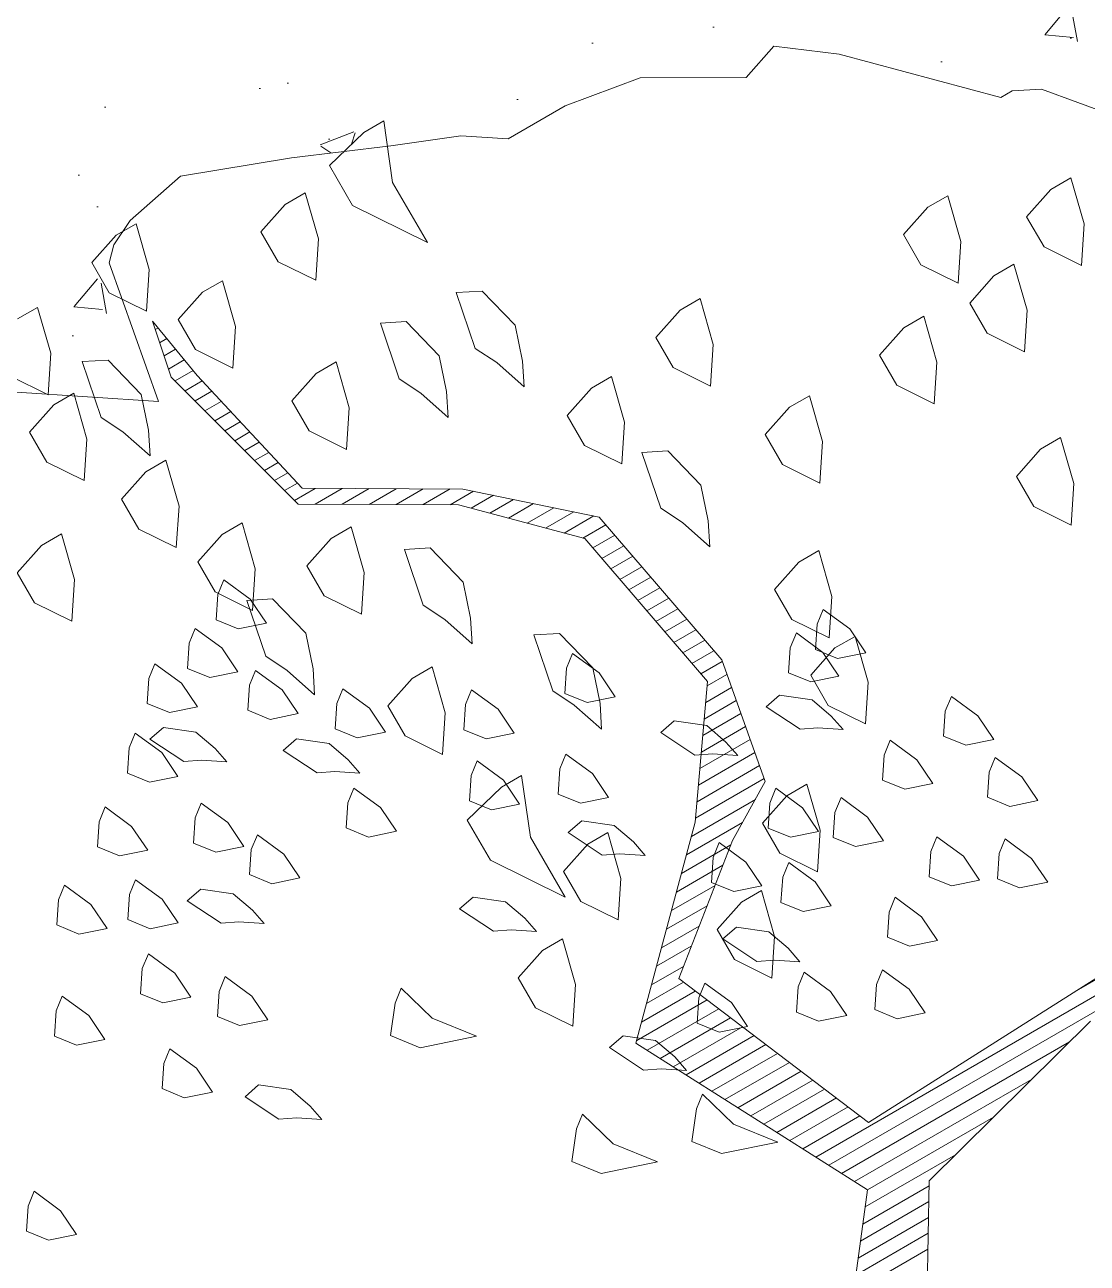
# Model space of a CAD drawing. Header units: metres. Extents: x 12093 to 20303, y 514 to 1412.
# Drawn here: x 19804.789 to 19805.908, y 684.401 to 685.705 of the extents above; entities that cross this region are included whole.
import ezdxf

# ---------------------------------------------------------------- set-up
doc = ezdxf.new("R2010")
doc.units = ezdxf.units.M
doc.layers.add('ARBOLES', color=52, linetype='Continuous', lineweight=13)
doc.layers.add('grass', color=64, linetype='Continuous', lineweight=13)
pattern_1 = [(50, (19136.99335, 73.14804), (0.36436934, -0.03187817), [0.0381, -0.4191]), (355, (19136.99335, 73.14804), (-0.07048565, 0.38211329), [0.03048, -0.33528]), (100.451, (19137.0237, 73.1454), (0.293885, 0.35023338), [0.03238, -0.35618]), (46.1842, (19136.99335, 73.24964), (0.54215808, -0.08408466), [0.05715, -0.62865]), (96.6356, (19137.03853, 73.24264), (0.47480847, 0.4948511), [0.04857, -0.53427]), (351.184, (19136.99335, 73.24964), (0.4748092, 0.49485024), [0.04572, -0.50292]), (21, (19137.04415, 73.22424), (0.30322976, -0.20453104), [0.0381, -0.4191]), (326, (19137.04415, 73.22424), (0.12360406, 0.36837593), [0.03048, -0.33528]), (71.4514, (19137.06942, 73.2072), (0.42683298, 0.16384572), [0.03238, -0.35618]), (37.5, (19136.99335, 73.14804), (0.006177207, 0.169110078), [0, -0.331216, 0, -0.34036, 0, -0.33655]), (7.5, (19136.99335, 73.14804), (0.133639325, 0.20036115), [0, -0.194056, 0, -0.323596, 0, -0.12827]), (327.5, (19136.88007, 73.14804), (0.27118119, -0.011457488), [0, -0.127, 0, -0.39624, 0, -0.52578]), (317.5, (19136.82927, 73.14804), (0.29625836, 0.05085298), [0, -0.1651, 0, -0.263144, 0, -0.37338])]

# ---------------------------------------------------------------- blocks, each defined once
blk = doc.blocks.new('ghgfghgh')
at = {"layer": 'ARBOLES', "lineweight": 20}
for p, q in [((20001.18664, 665.10496), (20001.21632, 665.0689)), ((20001.19918, 665.06788), (20001.18664, 665.10496)), ((20001.18853, 665.09936), (20001.19037, 665.10042)), ((20001.19148, 665.09064), (20001.19619, 665.09335)), ((20001.19443, 665.08192), (20001.20201, 665.08629)), ((20001.19738, 665.07319), (20001.20783, 665.07922)), ((20001.20176, 665.06529), (20001.21364, 665.07216)), ((20001.28336, 664.98349), (20001.19918, 665.06788)), ((20001.20836, 665.05868), (20001.21973, 665.06525)), ((20001.21632, 665.0689), (20001.28617, 664.99398)), ((20001.21496, 665.05206), (20001.22605, 665.05847)), ((20001.22156, 665.04545), (20001.23237, 665.05169)), ((20001.22816, 665.03883), (20001.23869, 665.04491)), ((20001.23475, 665.03222), (20001.245, 665.03814)), ((20001.24135, 665.0256), (20001.25132, 665.03136)), ((20001.24795, 665.01899), (20001.25764, 665.02458)), ((20001.25455, 665.01237), (20001.26396, 665.01781)), ((20001.26115, 665.00576), (20001.27028, 665.01103)), ((20001.26775, 664.99914), (20001.2766, 665.00425)), ((20001.27435, 664.99253), (20001.28292, 664.99748)), ((20001.28095, 664.98592), (20001.29485, 664.99394)), ((20001.28617, 664.99398), (20001.39283, 664.9935)), ((20001.29472, 664.98344), (20001.31277, 664.99386)), ((20001.31264, 664.98336), (20001.33069, 664.99378)), ((20001.33056, 664.98328), (20001.34861, 664.9937)), ((20001.34848, 664.9832), (20001.36652, 664.99362)), ((20001.36639, 664.98312), (20001.38444, 664.99354)), ((20001.38431, 664.98304), (20001.39991, 664.99205)), ((20001.39283, 664.9935), (20001.48338, 664.97486)), ((20001.39842, 664.98077), (20001.41322, 664.98931)), ((20001.39002, 664.98302), (20001.28336, 664.98349)), ((20001.47392, 664.96053), (20001.39002, 664.98302)), ((20001.41076, 664.97746), (20001.42653, 664.98657)), ((20001.42309, 664.97416), (20001.43984, 664.98383)), ((20001.43542, 664.97085), (20001.45315, 664.98109)), ((20001.44775, 664.96755), (20001.46646, 664.97835)), ((20001.46009, 664.96424), (20001.47977, 664.97561)), ((20001.48338, 664.97486), (20001.56475, 664.87999)), ((20001.47242, 664.96094), (20001.48774, 664.96978)), ((20001.47917, 664.95441), (20001.49372, 664.96281)), ((20001.55529, 664.86567), (20001.47392, 664.96053)), ((20001.48515, 664.94744), (20001.4997, 664.95584)), ((20001.49113, 664.94047), (20001.50568, 664.94887)), ((20001.49711, 664.9335), (20001.51166, 664.94189)), ((20001.50309, 664.92652), (20001.51764, 664.93492)), ((20001.50907, 664.91955), (20001.52362, 664.92795)), ((20001.51505, 664.91258), (20001.5296, 664.92098)), ((20001.52104, 664.90561), (20001.53558, 664.914)), ((20001.52702, 664.89863), (20001.54156, 664.90703)), ((20001.533, 664.89166), (20001.54754, 664.90006)), ((20001.53898, 664.88469), (20001.55352, 664.89309)), ((20001.54496, 664.87772), (20001.5595, 664.88611)), ((20001.56475, 664.87999), (20001.59368, 664.79917)), ((20001.55094, 664.87074), (20001.56513, 664.87894)), ((20001.54714, 664.7723), (20001.55529, 664.86567)), ((20001.55503, 664.86268), (20001.56822, 664.8703)), ((20001.55407, 664.85171), (20001.57131, 664.86166)), ((20001.55311, 664.84073), (20001.57441, 664.85302)), ((20001.55216, 664.82975), (20001.5775, 664.84438)), ((20001.5512, 664.81877), (20001.58059, 664.83574)), ((20001.55024, 664.80779), (20001.58368, 664.8271)), ((20001.54928, 664.79681), (20001.58678, 664.81846)), ((20001.54832, 664.78584), (20001.58987, 664.80982)), ((20001.54736, 664.77486), (20001.59296, 664.80118)), ((20001.59368, 664.79917), (20001.57195, 664.76003)), ((20001.5446, 664.76284), (20001.58714, 664.7874)), ((20001.5078, 664.62547), (20001.54714, 664.7723)), ((20001.5413, 664.75051), (20001.57863, 664.77206)), ((20001.57195, 664.76003), (20001.53617, 664.66845)), ((20001.53799, 664.73817), (20001.57082, 664.75712)), ((20001.53469, 664.72584), (20001.56556, 664.74366)), ((20001.79871, 664.65935), (20001.95154, 664.74759)), ((20001.53138, 664.71351), (20001.5603, 664.7302)), ((20001.52808, 664.70118), (20001.55504, 664.71674)), ((20001.52478, 664.68884), (20001.54978, 664.70328)), ((20001.62714, 664.54987), (20001.89351, 664.70366)), ((20001.52147, 664.67651), (20001.54452, 664.68982)), ((20001.51817, 664.66418), (20001.53926, 664.67636)), ((20001.51486, 664.65184), (20001.5394, 664.66601)), ((20001.53617, 664.66845), (20001.6623, 664.57283)), ((20001.6623, 664.57283), (20001.81804, 664.67161)), ((20001.51156, 664.63951), (20001.5472, 664.66009)), ((20001.63575, 664.54441), (20001.83547, 664.65973)), ((20001.50825, 664.62718), (20001.55501, 664.65417)), ((20001.51522, 664.62077), (20001.56282, 664.64826)), ((20001.52382, 664.61532), (20001.57062, 664.64234)), ((20001.53243, 664.60987), (20001.57843, 664.63642)), ((20001.80961, 664.64015), (20001.70247, 664.53397)), ((20001.66155, 664.52807), (20001.5078, 664.62547)), ((20001.54104, 664.60441), (20001.58623, 664.6305)), ((20001.64436, 664.53896), (20001.79564, 664.6263)), ((20001.54965, 664.59896), (20001.59404, 664.62458)), ((20001.55826, 664.5935), (20001.60185, 664.61867)), ((20001.56687, 664.58805), (20001.60965, 664.61275)), ((20001.57548, 664.58259), (20001.61746, 664.60683)), ((20001.58409, 664.57714), (20001.62526, 664.60091)), ((20001.65297, 664.53351), (20001.77045, 664.60133)), ((20001.5927, 664.57169), (20001.63307, 664.59499)), ((20001.60131, 664.56623), (20001.64088, 664.58908)), ((20001.60992, 664.56078), (20001.64868, 664.58316)), ((20001.61853, 664.55532), (20001.65649, 664.57724)), ((20001.66155, 664.52803), (20001.74525, 664.57636)), ((20001.65998, 664.5167), (20001.72005, 664.55139)), ((20001.64956, 664.44136), (20001.66155, 664.52807)), ((20001.65841, 664.50537), (20001.70242, 664.53078)), ((20001.70247, 664.53397), (20001.70022, 664.39968)), ((20001.65684, 664.49405), (20001.70224, 664.52026)), ((20001.65528, 664.48272), (20001.70207, 664.50973)), ((20001.65371, 664.47139), (20001.70189, 664.4992)), ((20001.65214, 664.46006), (20001.70171, 664.48867))]:
    blk.add_line(p, q, dxfattribs=at)
at = {"layer": 'grass'}
for p, q in [((20001.58097, 665.26688), (20001.59929, 665.28755)), ((20001.59929, 665.28755), (20001.64265, 665.28233)), ((20001.64265, 665.28233), (20001.75005, 665.25355)), ((20001.46079, 665.24793), (20001.51054, 665.26657)), ((20001.51054, 665.26657), (20001.58097, 665.26688)), ((20001.75761, 665.25792), (20001.77711, 665.25909)), ((20001.77711, 665.25909), (20001.84114, 665.23554)), ((20001.75005, 665.25355), (20001.75761, 665.25792)), ((20001.42296, 665.22609), (20001.46079, 665.24793)), ((20001.34032, 665.23801), (20001.32702, 665.23034)), ((20001.34621, 665.19709), (20001.34032, 665.23801)), ((20001.32702, 665.23034), (20001.30426, 665.20833)), ((20001.34497, 665.22141), (20001.39153, 665.22812)), ((20001.39153, 665.22812), (20001.42296, 665.22609)), ((20001.27892, 665.21353), (20001.34497, 665.22141)), ((20001.20529, 665.20129), (20001.27892, 665.21353)), ((20001.17184, 665.17189), (20001.20529, 665.20129)), ((20001.30426, 665.20833), (20001.31962, 665.18174)), ((20001.36925, 665.1572), (20001.34621, 665.19709)), ((20001.79664, 665.20004), (20001.78334, 665.19237)), ((20001.80534, 665.16961), (20001.79664, 665.20004)), ((20001.28815, 665.19017), (20001.27486, 665.18249)), ((20001.29686, 665.15973), (20001.28815, 665.19017)), ((20001.71479, 665.18825), (20001.70149, 665.18058)), ((20001.7235, 665.15782), (20001.71479, 665.18825)), ((20001.78334, 665.19237), (20001.76723, 665.1742)), ((20001.27486, 665.18249), (20001.25875, 665.16432)), ((20001.31962, 665.18174), (20001.36925, 665.1572)), ((20001.70149, 665.18058), (20001.68539, 665.16241)), ((20001.16108, 665.15559), (20001.17184, 665.17189)), ((20001.17587, 665.16967), (20001.16258, 665.16199)), ((20001.18458, 665.13923), (20001.17587, 665.16967)), ((20001.76723, 665.1742), (20001.77875, 665.15425)), ((20001.80356, 665.14198), (20001.80534, 665.16961)), ((20001.16258, 665.16199), (20001.14647, 665.14383)), ((20001.25875, 665.16432), (20001.27026, 665.14438)), ((20001.29508, 665.13211), (20001.29686, 665.15973)), ((20001.68539, 665.16241), (20001.6969, 665.14246)), ((20001.15788, 665.14365), (20001.16108, 665.15559)), ((20001.72172, 665.13019), (20001.7235, 665.15782)), ((20001.77875, 665.15425), (20001.80356, 665.14198)), ((20001.14647, 665.14383), (20001.15799, 665.12388)), ((20001.19079, 665.0517), (20001.15788, 665.14365)), ((20001.27026, 665.14438), (20001.29508, 665.13211)), ((20001.1828, 665.11161), (20001.18458, 665.13923)), ((20001.6969, 665.14246), (20001.72172, 665.13019)), ((20001.7455, 665.13506), (20001.72939, 665.1169)), ((20001.7588, 665.14274), (20001.7455, 665.13506)), ((20001.76751, 665.1123), (20001.7588, 665.14274)), ((20001.23318, 665.13183), (20001.21988, 665.12415)), ((20001.24189, 665.1014), (20001.23318, 665.13183)), ((20001.15799, 665.12388), (20001.1828, 665.11161)), ((20001.21988, 665.12415), (20001.20378, 665.10599)), ((20001.38844, 665.12395), (20001.40558, 665.12498)), ((20001.40099, 665.08687), (20001.38844, 665.12395)), ((20001.40558, 665.12498), (20001.42758, 665.10222)), ((20001.55035, 665.11991), (20001.53705, 665.11223)), ((20001.55906, 665.08947), (20001.55035, 665.11991)), ((20001.11041, 665.11414), (20001.09712, 665.10647)), ((20001.11912, 665.08371), (20001.11041, 665.11414)), ((20001.53705, 665.11223), (20001.52094, 665.09407)), ((20001.72939, 665.1169), (20001.74091, 665.09695)), ((20001.76572, 665.08468), (20001.76751, 665.1123)), ((20001.20378, 665.10599), (20001.21529, 665.08604)), ((20001.33806, 665.10373), (20001.3552, 665.10476)), ((20001.3506, 665.06664), (20001.33806, 665.10373)), ((20001.3552, 665.10476), (20001.3772, 665.082)), ((20001.42758, 665.10222), (20001.43245, 665.07844)), ((20001.69896, 665.10819), (20001.68566, 665.10051)), ((20001.70767, 665.07775), (20001.69896, 665.10819)), ((20001.24011, 665.07377), (20001.24189, 665.1014)), ((20001.52094, 665.09407), (20001.53246, 665.07412)), ((20001.68566, 665.10051), (20001.66955, 665.08235)), ((20001.74091, 665.09695), (20001.76572, 665.08468)), ((20001.21529, 665.08604), (20001.24011, 665.07377)), ((20001.41531, 665.07741), (20001.40099, 665.08687)), ((20001.55727, 665.06185), (20001.55906, 665.08947)), ((20001.11734, 665.05608), (20001.11912, 665.08371)), ((20001.1401, 665.07809), (20001.15723, 665.07912)), ((20001.15264, 665.041), (20001.1401, 665.07809)), ((20001.15723, 665.07912), (20001.17924, 665.05636)), ((20001.30865, 665.07789), (20001.29536, 665.07021)), ((20001.31736, 665.04745), (20001.30865, 665.07789)), ((20001.3772, 665.082), (20001.38207, 665.05821)), ((20001.43348, 665.0613), (20001.41531, 665.07741)), ((20001.43245, 665.07844), (20001.43348, 665.0613)), ((20001.66955, 665.08235), (20001.68107, 665.0624)), ((20001.70588, 665.05013), (20001.70767, 665.07775)), ((20001.29536, 665.07021), (20001.27925, 665.05204)), ((20001.53246, 665.07412), (20001.55727, 665.06185)), ((20001.09252, 665.06835), (20001.11734, 665.05608)), ((20001.36493, 665.05718), (20001.3506, 665.06664)), ((20001.49154, 665.06822), (20001.47824, 665.06055)), ((20001.50024, 665.03779), (20001.49154, 665.06822)), ((20001.68107, 665.0624), (20001.70588, 665.05013)), ((20001.0965, 665.05779), (20001.19079, 665.0517)), ((20001.13448, 665.05711), (20001.12118, 665.04944)), ((20001.14318, 665.02668), (20001.13448, 665.05711)), ((20001.17924, 665.05636), (20001.1841, 665.03257)), ((20001.3831, 665.04108), (20001.36493, 665.05718)), ((20001.38207, 665.05821), (20001.3831, 665.04108)), ((20001.47824, 665.06055), (20001.46213, 665.04238)), ((20001.62301, 665.05547), (20001.60971, 665.0478)), ((20001.63172, 665.02504), (20001.62301, 665.05547)), ((20001.12118, 665.04944), (20001.10507, 665.03127)), ((20001.27925, 665.05204), (20001.29076, 665.0321)), ((20001.31558, 665.01983), (20001.31736, 665.04745)), ((20001.60971, 665.0478), (20001.5936, 665.02963)), ((20001.16697, 665.03155), (20001.15264, 665.041)), ((20001.46213, 665.04238), (20001.47365, 665.02243)), ((20001.49846, 665.01016), (20001.50024, 665.03779)), ((20001.10507, 665.03127), (20001.11659, 665.01132)), ((20001.18513, 665.01544), (20001.16697, 665.03155)), ((20001.1841, 665.03257), (20001.18513, 665.01544)), ((20001.29076, 665.0321), (20001.31558, 665.01983)), ((20001.5936, 665.02963), (20001.60512, 665.00968)), ((20001.1414, 664.99905), (20001.14318, 665.02668)), ((20001.47365, 665.02243), (20001.49846, 665.01016)), ((20001.62994, 664.99742), (20001.63172, 665.02504)), ((20001.77649, 665.01997), (20001.76038, 665.0018)), ((20001.78979, 665.02765), (20001.77649, 665.01997)), ((20001.79849, 664.99721), (20001.78979, 665.02765)), ((20001.19562, 665.01263), (20001.18232, 665.00495)), ((20001.20433, 664.98219), (20001.19562, 665.01263)), ((20001.51176, 665.01784), (20001.5289, 665.01887)), ((20001.52431, 664.98076), (20001.51176, 665.01784)), ((20001.5289, 665.01887), (20001.5509, 664.99611)), ((20001.11659, 665.01132), (20001.1414, 664.99905)), ((20001.18232, 665.00495), (20001.16622, 664.98678)), ((20001.60512, 665.00968), (20001.62994, 664.99742)), ((20001.5509, 664.99611), (20001.55577, 664.97233)), ((20001.76038, 665.0018), (20001.7719, 664.98186)), ((20001.79671, 664.96959), (20001.79849, 664.99721)), ((20001.16622, 664.98678), (20001.17773, 664.96684)), ((20001.20255, 664.95457), (20001.20433, 664.98219)), ((20001.53863, 664.9713), (20001.52431, 664.98076)), ((20001.7719, 664.98186), (20001.79671, 664.96959)), ((20001.24628, 664.97095), (20001.23298, 664.96327)), ((20001.25499, 664.94051), (20001.24628, 664.97095)), ((20001.5568, 664.95519), (20001.53863, 664.9713)), ((20001.55577, 664.97233), (20001.5568, 664.95519)), ((20001.12632, 664.96375), (20001.11302, 664.95607)), ((20001.13503, 664.93332), (20001.12632, 664.96375)), ((20001.17773, 664.96684), (20001.20255, 664.95457)), ((20001.23298, 664.96327), (20001.21687, 664.94511)), ((20001.31866, 664.96841), (20001.30537, 664.96074)), ((20001.32737, 664.93798), (20001.31866, 664.96841)), ((20001.11302, 664.95607), (20001.09692, 664.93791)), ((20001.30537, 664.96074), (20001.28926, 664.94257)), ((20001.35397, 664.95333), (20001.3711, 664.95436)), ((20001.3711, 664.95436), (20001.39311, 664.93161)), ((20001.36651, 664.91625), (20001.35397, 664.95333)), ((20001.62918, 664.95265), (20001.61589, 664.94498)), ((20001.63789, 664.92222), (20001.62918, 664.95265)), ((20001.09692, 664.93791), (20001.10843, 664.91796)), ((20001.21687, 664.94511), (20001.22839, 664.92516)), ((20001.2532, 664.91289), (20001.25499, 664.94051)), ((20001.28926, 664.94257), (20001.30078, 664.92262)), ((20001.32559, 664.91036), (20001.32737, 664.93798)), ((20001.61589, 664.94498), (20001.59978, 664.92681)), ((20001.13325, 664.90569), (20001.13503, 664.93332)), ((20001.23403, 664.9332), (20001.23002, 664.9234)), ((20001.25163, 664.92028), (20001.23403, 664.9332)), ((20001.39311, 664.93161), (20001.39798, 664.90782)), ((20001.22839, 664.92516), (20001.2532, 664.91289)), ((20001.23002, 664.9234), (20001.22892, 664.90669)), ((20001.30078, 664.92262), (20001.32559, 664.91036)), ((20001.59978, 664.92681), (20001.61129, 664.90686)), ((20001.63611, 664.89459), (20001.63789, 664.92222)), ((20001.10843, 664.91796), (20001.13325, 664.90569)), ((20001.24936, 664.91954), (20001.2665, 664.92057)), ((20001.26191, 664.88246), (20001.24936, 664.91954)), ((20001.26233, 664.90447), (20001.25163, 664.92028)), ((20001.2665, 664.92057), (20001.28851, 664.89781)), ((20001.38084, 664.90679), (20001.36651, 664.91625)), ((20001.6321, 664.91348), (20001.62809, 664.90368)), ((20001.6497, 664.90056), (20001.6321, 664.91348)), ((20001.22892, 664.90669), (20001.24362, 664.90068)), ((20001.399, 664.89068), (20001.38084, 664.90679)), ((20001.39798, 664.90782), (20001.399, 664.89068)), ((20001.61129, 664.90686), (20001.63611, 664.89459)), ((20001.21511, 664.9009), (20001.2111, 664.89109)), ((20001.23271, 664.88798), (20001.21511, 664.9009)), ((20001.24362, 664.90068), (20001.26233, 664.90447)), ((20001.28851, 664.89781), (20001.29337, 664.87402)), ((20001.43993, 664.89658), (20001.45706, 664.89761)), ((20001.45247, 664.85949), (20001.43993, 664.89658)), ((20001.45706, 664.89761), (20001.47907, 664.87485)), ((20001.61429, 664.89788), (20001.61028, 664.88808)), ((20001.63189, 664.88497), (20001.61429, 664.89788)), ((20001.62809, 664.90368), (20001.62699, 664.88697)), ((20001.6604, 664.88475), (20001.6497, 664.90056)), ((20001.2111, 664.89109), (20001.20999, 664.87439)), ((20001.61028, 664.88808), (20001.60917, 664.87137)), ((20001.65325, 664.89562), (20001.63995, 664.88794)), ((20001.66195, 664.86519), (20001.65325, 664.89562)), ((20001.2434, 664.87217), (20001.23271, 664.88798)), ((20001.27624, 664.873), (20001.26191, 664.88246)), ((20001.46571, 664.88425), (20001.4617, 664.87445)), ((20001.48331, 664.87134), (20001.46571, 664.88425)), ((20001.63995, 664.88794), (20001.62384, 664.86978)), ((20001.62699, 664.88697), (20001.64169, 664.88096)), ((20001.64258, 664.86915), (20001.63189, 664.88497)), ((20001.64169, 664.88096), (20001.6604, 664.88475)), ((20001.18838, 664.8775), (20001.18437, 664.8677)), ((20001.20598, 664.86458), (20001.18838, 664.8775)), ((20001.20999, 664.87439), (20001.22469, 664.86838)), ((20001.22469, 664.86838), (20001.2434, 664.87217)), ((20001.25521, 664.87306), (20001.2512, 664.86326)), ((20001.27281, 664.86015), (20001.25521, 664.87306)), ((20001.2944, 664.85689), (20001.27624, 664.873)), ((20001.29337, 664.87402), (20001.2944, 664.85689)), ((20001.37241, 664.87533), (20001.35911, 664.86765)), ((20001.38111, 664.84489), (20001.37241, 664.87533)), ((20001.4617, 664.87445), (20001.46059, 664.85775)), ((20001.47907, 664.87485), (20001.48394, 664.85106)), ((20001.18437, 664.8677), (20001.18327, 664.85099)), ((20001.21668, 664.84877), (20001.20598, 664.86458)), ((20001.35911, 664.86765), (20001.343, 664.84948)), ((20001.49401, 664.85553), (20001.48331, 664.87134)), ((20001.60917, 664.87137), (20001.62387, 664.86536)), ((20001.62384, 664.86978), (20001.63536, 664.84983)), ((20001.62387, 664.86536), (20001.64258, 664.86915)), ((20001.66017, 664.83756), (20001.66195, 664.86519)), ((20001.2512, 664.86326), (20001.25009, 664.84655)), ((20001.28351, 664.84433), (20001.27281, 664.86015)), ((20001.31313, 664.86083), (20001.30912, 664.85102)), ((20001.33073, 664.84791), (20001.31313, 664.86083)), ((20001.39867, 664.86018), (20001.39466, 664.85038)), ((20001.41627, 664.84726), (20001.39867, 664.86018)), ((20001.4668, 664.85004), (20001.45247, 664.85949)), ((20001.46059, 664.85775), (20001.4753, 664.85174)), ((20001.4753, 664.85174), (20001.49401, 664.85553)), ((20001.59425, 664.84887), (20001.60316, 664.85667)), ((20001.60316, 664.85667), (20001.62477, 664.85356)), ((20001.71721, 664.85581), (20001.7132, 664.84601)), ((20001.73481, 664.84289), (20001.71721, 664.85581)), ((20001.18327, 664.85099), (20001.19797, 664.84498)), ((20001.19797, 664.84498), (20001.21668, 664.84877)), ((20001.30912, 664.85102), (20001.30801, 664.83432)), ((20001.34143, 664.8321), (20001.33073, 664.84791)), ((20001.343, 664.84948), (20001.35452, 664.82954)), ((20001.39466, 664.85038), (20001.39355, 664.83367)), ((20001.42697, 664.83145), (20001.41627, 664.84726)), ((20001.48496, 664.83393), (20001.4668, 664.85004)), ((20001.48394, 664.85106), (20001.48496, 664.83393)), ((20001.61675, 664.83395), (20001.59425, 664.84887)), ((20001.62477, 664.85356), (20001.63747, 664.84265)), ((20001.63536, 664.84983), (20001.66017, 664.83756)), ((20001.25009, 664.84655), (20001.2648, 664.84054)), ((20001.2648, 664.84054), (20001.28351, 664.84433)), ((20001.37933, 664.81727), (20001.38111, 664.84489)), ((20001.52431, 664.8317), (20001.53322, 664.8395)), ((20001.53322, 664.8395), (20001.55483, 664.83639)), ((20001.63747, 664.84265), (20001.64527, 664.83374)), ((20001.7132, 664.84601), (20001.71209, 664.8293)), ((20001.74551, 664.82708), (20001.73481, 664.84289)), ((20001.17525, 664.83139), (20001.17125, 664.82158)), ((20001.19285, 664.81847), (20001.17525, 664.83139)), ((20001.18505, 664.82738), (20001.19396, 664.83518)), ((20001.19396, 664.83518), (20001.21557, 664.83206)), ((20001.21557, 664.83206), (20001.22827, 664.82115)), ((20001.30801, 664.83432), (20001.32272, 664.82831)), ((20001.32272, 664.82831), (20001.34143, 664.8321)), ((20001.39355, 664.83367), (20001.40826, 664.82766)), ((20001.40826, 664.82766), (20001.42697, 664.83145)), ((20001.54681, 664.81678), (20001.52431, 664.8317)), ((20001.55483, 664.83639), (20001.56753, 664.82547)), ((20001.62856, 664.83485), (20001.61675, 664.83395)), ((20001.64527, 664.83374), (20001.62856, 664.83485)), ((20001.20756, 664.81246), (20001.18505, 664.82738)), ((20001.27349, 664.81983), (20001.2824, 664.82763)), ((20001.2824, 664.82763), (20001.30401, 664.82451)), ((20001.30401, 664.82451), (20001.31671, 664.8136)), ((20001.35452, 664.82954), (20001.37933, 664.81727)), ((20001.56753, 664.82547), (20001.57533, 664.81657)), ((20001.67668, 664.82662), (20001.67267, 664.81681)), ((20001.69428, 664.8137), (20001.67668, 664.82662)), ((20001.71209, 664.8293), (20001.7268, 664.82329)), ((20001.7268, 664.82329), (20001.74551, 664.82708)), ((20001.17125, 664.82158), (20001.17014, 664.80488)), ((20001.20355, 664.80266), (20001.19285, 664.81847)), ((20001.22827, 664.82115), (20001.23607, 664.81225)), ((20001.29599, 664.80491), (20001.27349, 664.81983)), ((20001.46127, 664.81743), (20001.45727, 664.80763)), ((20001.47888, 664.80451), (20001.46127, 664.81743)), ((20001.55862, 664.81768), (20001.54681, 664.81678)), ((20001.57533, 664.81657), (20001.55862, 664.81768)), ((20001.67267, 664.81681), (20001.67156, 664.80011)), ((20001.7464, 664.81528), (20001.7424, 664.80547)), ((20001.764, 664.80236), (20001.7464, 664.81528)), ((20001.21936, 664.81335), (20001.20756, 664.81246)), ((20001.23607, 664.81225), (20001.21936, 664.81335)), ((20001.31671, 664.8136), (20001.32451, 664.80469)), ((20001.40225, 664.81296), (20001.39824, 664.80315)), ((20001.41985, 664.80004), (20001.40225, 664.81296)), ((20001.45727, 664.80763), (20001.45616, 664.79092)), ((20001.70497, 664.79789), (20001.69428, 664.8137)), ((20001.17014, 664.80488), (20001.18484, 664.79887)), ((20001.18484, 664.79887), (20001.20355, 664.80266)), ((20001.3078, 664.8058), (20001.29599, 664.80491)), ((20001.32451, 664.80469), (20001.3078, 664.8058)), ((20001.39824, 664.80315), (20001.39713, 664.78645)), ((20001.43177, 664.80322), (20001.41847, 664.79554)), ((20001.43054, 664.78423), (20001.41985, 664.80004)), ((20001.43767, 664.76229), (20001.43177, 664.80322)), ((20001.48957, 664.7887), (20001.47888, 664.80451)), ((20001.67156, 664.80011), (20001.68626, 664.7941)), ((20001.68626, 664.7941), (20001.70497, 664.79789)), ((20001.7424, 664.80547), (20001.74129, 664.78877)), ((20001.7747, 664.78655), (20001.764, 664.80236)), ((20001.3205, 664.79489), (20001.31649, 664.78509)), ((20001.3381, 664.78198), (20001.3205, 664.79489)), ((20001.41847, 664.79554), (20001.39572, 664.77353)), ((20001.45616, 664.79092), (20001.47086, 664.78491)), ((20001.60801, 664.78972), (20001.5919, 664.77155)), ((20001.60073, 664.79474), (20001.59672, 664.78494)), ((20001.61833, 664.78183), (20001.60073, 664.79474)), ((20001.62131, 664.79739), (20001.60801, 664.78972)), ((20001.63001, 664.76696), (20001.62131, 664.79739)), ((20001.15522, 664.78238), (20001.15121, 664.77257)), ((20001.17282, 664.76946), (20001.15522, 664.78238)), ((20001.21915, 664.78484), (20001.21514, 664.77504)), ((20001.23675, 664.77193), (20001.21915, 664.78484)), ((20001.31649, 664.78509), (20001.31538, 664.76838)), ((20001.3488, 664.76617), (20001.3381, 664.78198)), ((20001.39713, 664.78645), (20001.41183, 664.78044)), ((20001.41183, 664.78044), (20001.43054, 664.78423)), ((20001.47086, 664.78491), (20001.48957, 664.7887)), ((20001.59672, 664.78494), (20001.59561, 664.76823)), ((20001.62902, 664.76602), (20001.61833, 664.78183)), ((20001.64394, 664.78852), (20001.63994, 664.77872)), ((20001.66154, 664.7756), (20001.64394, 664.78852)), ((20001.74129, 664.78877), (20001.75599, 664.78276)), ((20001.75599, 664.78276), (20001.7747, 664.78655)), ((20001.21514, 664.77504), (20001.21403, 664.75833)), ((20001.39572, 664.77353), (20001.41107, 664.74694)), ((20001.46285, 664.7653), (20001.47176, 664.7731)), ((20001.47176, 664.7731), (20001.49336, 664.76999)), ((20001.63994, 664.77872), (20001.63883, 664.76201)), ((20001.67224, 664.75979), (20001.66154, 664.7756)), ((20001.15121, 664.77257), (20001.1501, 664.75587)), ((20001.18352, 664.75365), (20001.17282, 664.76946)), ((20001.24745, 664.75611), (20001.23675, 664.77193)), ((20001.31538, 664.76838), (20001.33009, 664.76237)), ((20001.33009, 664.76237), (20001.3488, 664.76617)), ((20001.48535, 664.75039), (20001.46285, 664.7653)), ((20001.48908, 664.76538), (20001.47578, 664.7577)), ((20001.49779, 664.73494), (20001.48908, 664.76538)), ((20001.49336, 664.76999), (20001.50606, 664.75908)), ((20001.5919, 664.77155), (20001.60342, 664.7516)), ((20001.59561, 664.76823), (20001.61031, 664.76222)), ((20001.61031, 664.76222), (20001.62902, 664.76602)), ((20001.62823, 664.73933), (20001.63001, 664.76696)), ((20001.21403, 664.75833), (20001.22874, 664.75232)), ((20001.25635, 664.76391), (20001.25235, 664.75411)), ((20001.27395, 664.751), (20001.25635, 664.76391)), ((20001.4607, 664.7224), (20001.43767, 664.76229)), ((20001.47578, 664.7577), (20001.45967, 664.73954)), ((20001.50606, 664.75908), (20001.51386, 664.75017)), ((20001.56309, 664.75865), (20001.55908, 664.74885)), ((20001.58069, 664.74573), (20001.56309, 664.75865)), ((20001.63883, 664.76201), (20001.65353, 664.756)), ((20001.65353, 664.756), (20001.67224, 664.75979)), ((20001.70766, 664.76247), (20001.70365, 664.75267)), ((20001.72526, 664.74956), (20001.70766, 664.76247)), ((20001.75288, 664.76115), (20001.74887, 664.75135)), ((20001.77048, 664.74823), (20001.75288, 664.76115)), ((20001.1501, 664.75587), (20001.1648, 664.74986)), ((20001.1648, 664.74986), (20001.18352, 664.75365)), ((20001.22874, 664.75232), (20001.24745, 664.75611)), ((20001.25235, 664.75411), (20001.25124, 664.7374)), ((20001.28465, 664.73519), (20001.27395, 664.751)), ((20001.49716, 664.75128), (20001.48535, 664.75039)), ((20001.51386, 664.75017), (20001.49716, 664.75128)), ((20001.55908, 664.74885), (20001.55797, 664.73214)), ((20001.60342, 664.7516), (20001.62823, 664.73933)), ((20001.70365, 664.75267), (20001.70254, 664.73596)), ((20001.73596, 664.73374), (20001.72526, 664.74956)), ((20001.74887, 664.75135), (20001.74776, 664.73464)), ((20001.41107, 664.74694), (20001.4607, 664.7224)), ((20001.59139, 664.72992), (20001.58069, 664.74573)), ((20001.6092, 664.74552), (20001.6052, 664.73572)), ((20001.62681, 664.7326), (20001.6092, 664.74552)), ((20001.78118, 664.73242), (20001.77048, 664.74823)), ((20001.1755, 664.73404), (20001.17149, 664.72424)), ((20001.1931, 664.72113), (20001.1755, 664.73404)), ((20001.25124, 664.7374), (20001.26594, 664.73139)), ((20001.26594, 664.73139), (20001.28465, 664.73519)), ((20001.45967, 664.73954), (20001.47119, 664.71959)), ((20001.496, 664.70732), (20001.49779, 664.73494)), ((20001.55797, 664.73214), (20001.57268, 664.72613)), ((20001.6052, 664.73572), (20001.60409, 664.71901)), ((20001.6375, 664.71679), (20001.62681, 664.7326)), ((20001.70254, 664.73596), (20001.71724, 664.72995)), ((20001.71724, 664.72995), (20001.73596, 664.73374)), ((20001.74776, 664.73464), (20001.76246, 664.72863)), ((20001.76246, 664.72863), (20001.78118, 664.73242)), ((20001.12828, 664.73047), (20001.12427, 664.72066)), ((20001.14588, 664.71755), (20001.12828, 664.73047)), ((20001.17149, 664.72424), (20001.17039, 664.70753)), ((20001.20981, 664.72002), (20001.21872, 664.72782)), ((20001.21872, 664.72782), (20001.24033, 664.7247)), ((20001.24033, 664.7247), (20001.25303, 664.71379)), ((20001.57268, 664.72613), (20001.59139, 664.72992)), ((20001.59115, 664.72679), (20001.57785, 664.71911)), ((20001.59985, 664.69635), (20001.59115, 664.72679)), ((20001.12427, 664.72066), (20001.12316, 664.70396)), ((20001.15658, 664.70174), (20001.14588, 664.71755)), ((20001.2038, 664.70532), (20001.1931, 664.72113)), ((20001.23231, 664.7051), (20001.20981, 664.72002)), ((20001.39069, 664.71472), (20001.3996, 664.72252)), ((20001.3996, 664.72252), (20001.42121, 664.71941)), ((20001.42121, 664.71941), (20001.43391, 664.70849)), ((20001.47119, 664.71959), (20001.496, 664.70732)), ((20001.57785, 664.71911), (20001.56174, 664.70095)), ((20001.60409, 664.71901), (20001.61879, 664.713)), ((20001.61879, 664.713), (20001.6375, 664.71679)), ((20001.67982, 664.72237), (20001.67582, 664.71257)), ((20001.69743, 664.70945), (20001.67982, 664.72237)), ((20001.17039, 664.70753), (20001.18509, 664.70152)), ((20001.25303, 664.71379), (20001.26083, 664.70488)), ((20001.41319, 664.6998), (20001.39069, 664.71472)), ((20001.43391, 664.70849), (20001.4417, 664.69959)), ((20001.67582, 664.71257), (20001.67471, 664.69586)), ((20001.70812, 664.69364), (20001.69743, 664.70945)), ((20001.12316, 664.70396), (20001.13787, 664.69795)), ((20001.13787, 664.69795), (20001.15658, 664.70174)), ((20001.18509, 664.70152), (20001.2038, 664.70532)), ((20001.24412, 664.70599), (20001.23231, 664.7051)), ((20001.26083, 664.70488), (20001.24412, 664.70599)), ((20001.425, 664.7007), (20001.41319, 664.6998)), ((20001.4417, 664.69959), (20001.425, 664.7007)), ((20001.56174, 664.70095), (20001.57326, 664.681)), ((20001.56556, 664.69472), (20001.57447, 664.70252)), ((20001.57447, 664.70252), (20001.59607, 664.6994)), ((20001.59607, 664.6994), (20001.60877, 664.68849)), ((20001.45892, 664.69477), (20001.44562, 664.6871)), ((20001.46763, 664.66434), (20001.45892, 664.69477)), ((20001.58806, 664.6798), (20001.56556, 664.69472)), ((20001.59807, 664.66873), (20001.59985, 664.69635)), ((20001.67471, 664.69586), (20001.68941, 664.68985)), ((20001.68941, 664.68985), (20001.70812, 664.69364)), ((20001.18398, 664.68482), (20001.17997, 664.67501)), ((20001.20158, 664.6719), (20001.18398, 664.68482)), ((20001.44562, 664.6871), (20001.42951, 664.66893)), ((20001.60877, 664.68849), (20001.61657, 664.67958)), ((20001.17997, 664.67501), (20001.17886, 664.65831)), ((20001.57326, 664.681), (20001.59807, 664.66873)), ((20001.59987, 664.68069), (20001.58806, 664.6798)), ((20001.61657, 664.67958), (20001.59987, 664.68069)), ((20001.6716, 664.67425), (20001.66759, 664.66445)), ((20001.6892, 664.66134), (20001.6716, 664.67425)), ((20001.21228, 664.65609), (20001.20158, 664.6719)), ((20001.235, 664.66968), (20001.23099, 664.65988)), ((20001.2526, 664.65677), (20001.235, 664.66968)), ((20001.42951, 664.66893), (20001.44103, 664.64898)), ((20001.61947, 664.67268), (20001.61546, 664.66288)), ((20001.63707, 664.65976), (20001.61947, 664.67268)), ((20001.17886, 664.65831), (20001.19357, 664.6523)), ((20001.23099, 664.65988), (20001.22988, 664.64317)), ((20001.35194, 664.66192), (20001.34794, 664.65212)), ((20001.37244, 664.6421), (20001.35194, 664.66192)), ((20001.46585, 664.63671), (20001.46763, 664.66434)), ((20001.55354, 664.66531), (20001.54953, 664.65551)), ((20001.57114, 664.6524), (20001.55354, 664.66531)), ((20001.61546, 664.66288), (20001.61435, 664.64617)), ((20001.64777, 664.64395), (20001.63707, 664.65976)), ((20001.66759, 664.66445), (20001.66648, 664.64774)), ((20001.69989, 664.64553), (20001.6892, 664.66134)), ((20001.12674, 664.65674), (20001.12273, 664.64693)), ((20001.14434, 664.64382), (20001.12674, 664.65674)), ((20001.19357, 664.6523), (20001.21228, 664.65609)), ((20001.26329, 664.64096), (20001.2526, 664.65677)), ((20001.34794, 664.65212), (20001.34482, 664.63051)), ((20001.54953, 664.65551), (20001.54842, 664.6388)), ((20001.58184, 664.63658), (20001.57114, 664.6524)), ((20001.12273, 664.64693), (20001.12162, 664.63023)), ((20001.15504, 664.62801), (20001.14434, 664.64382)), ((20001.22988, 664.64317), (20001.24458, 664.63716)), ((20001.40185, 664.63008), (20001.37244, 664.6421)), ((20001.44103, 664.64898), (20001.46585, 664.63671)), ((20001.61435, 664.64617), (20001.62906, 664.64016)), ((20001.62906, 664.64016), (20001.64777, 664.64395)), ((20001.66648, 664.64774), (20001.68118, 664.64173)), ((20001.68118, 664.64173), (20001.69989, 664.64553)), ((20001.24458, 664.63716), (20001.26329, 664.64096)), ((20001.54842, 664.6388), (20001.56312, 664.63279)), ((20001.56312, 664.63279), (20001.58184, 664.63658)), ((20001.12162, 664.63023), (20001.13633, 664.62422)), ((20001.13633, 664.62422), (20001.15504, 664.62801)), ((20001.34482, 664.63051), (20001.36443, 664.62249)), ((20001.36443, 664.62249), (20001.40185, 664.63008)), ((20001.49029, 664.62253), (20001.49919, 664.63033)), ((20001.49919, 664.63033), (20001.5208, 664.62721)), ((20001.5208, 664.62721), (20001.5335, 664.6163)), ((20001.19825, 664.62178), (20001.19425, 664.61198)), ((20001.21585, 664.60887), (20001.19825, 664.62178)), ((20001.51279, 664.60761), (20001.49029, 664.62253)), ((20001.19425, 664.61198), (20001.19314, 664.59527)), ((20001.22655, 664.59305), (20001.21585, 664.60887)), ((20001.52459, 664.6085), (20001.51279, 664.60761)), ((20001.5413, 664.60739), (20001.52459, 664.6085)), ((20001.5335, 664.6163), (20001.5413, 664.60739)), ((20001.19314, 664.59527), (20001.20784, 664.58926)), ((20001.20784, 664.58926), (20001.22655, 664.59305)), ((20001.24816, 664.58994), (20001.25707, 664.59774)), ((20001.25707, 664.59774), (20001.27868, 664.59463)), ((20001.27868, 664.59463), (20001.29138, 664.58372)), ((20001.27066, 664.57502), (20001.24816, 664.58994)), ((20001.552, 664.59158), (20001.54799, 664.58178)), ((20001.5725, 664.57176), (20001.552, 664.59158)), ((20001.28247, 664.57592), (20001.27066, 664.57502)), ((20001.29917, 664.57481), (20001.28247, 664.57592)), ((20001.29138, 664.58372), (20001.29917, 664.57481)), ((20001.47226, 664.57842), (20001.46825, 664.56861)), ((20001.49275, 664.5586), (20001.47226, 664.57842)), ((20001.54799, 664.58178), (20001.54488, 664.56017)), ((20001.46825, 664.56861), (20001.46514, 664.54701)), ((20001.6019, 664.55974), (20001.5725, 664.57176)), ((20001.54488, 664.56017), (20001.56448, 664.55216)), ((20001.56448, 664.55216), (20001.6019, 664.55974)), ((20001.52216, 664.54658), (20001.49275, 664.5586)), ((20001.46514, 664.54701), (20001.48474, 664.53899)), ((20001.48474, 664.53899), (20001.52216, 664.54658)), ((20001.10806, 664.52709), (20001.10406, 664.51729)), ((20001.12566, 664.51417), (20001.10806, 664.52709)), ((20001.10406, 664.51729), (20001.10295, 664.50058)), ((20001.13636, 664.49836), (20001.12566, 664.51417)), ((20001.10295, 664.50058), (20001.11765, 664.49457)), ((20001.11765, 664.49457), (20001.13636, 664.49836))]:
    blk.add_line(p, q, dxfattribs=at)

msp = doc.modelspace()

# ---------------------------------------------------------------- hatches: boundary and pattern name
at = {"layer": 'grass'}
h = msp.add_hatch(dxfattribs=at)
h.set_pattern_fill('AR-CONC', color=256, scale=0.002, style=0)
h.set_pattern_definition(pattern_1)
h.paths.add_polyline_path([(19806.3352, 686.2165, 0.095823), (19804.3156, 686.556), (19804.2975, 685.6341), (19804.8637, 685.4484), (19804.8601, 685.4546), (19804.8857, 685.4834), (19804.8927, 685.4875), (19804.9003, 685.4991), (19804.9534, 685.5458), (19805.0702, 685.5652), (19805.1258, 685.5718), (19805.1465, 685.5918), (19805.1676, 685.604), (19805.1714, 685.5773), (19805.1749, 685.5777), (19805.2488, 685.5883), (19805.2986, 685.5851), (19805.3586, 685.6197), (19805.4375, 685.6493), (19805.5492, 685.6498), (19805.5783, 685.6826), (19805.6471, 685.6743), (19805.8174, 685.6287), (19805.8294, 685.6356), (19805.8603, 685.6374), (19805.9619, 685.6001), (19806.0048, 685.6089), (19806.0597, 685.6246), (19806.1026, 685.6334), (19806.2162, 685.6029), (19806.2274, 685.593)])
h = msp.add_hatch(dxfattribs=at)
h.set_pattern_fill('AR-CONC', color=256, scale=0.002, style=0)
h.set_pattern_definition(pattern_1)
h.paths.add_polyline_path([(19804.2975, 685.6341), (19804.2901, 685.2551), (19804.3378, 685.2543), (19804.3789, 685.294), (19804.473, 685.3804), (19804.497, 685.3942), (19804.5538, 685.379), (19804.4975, 685.2825), (19804.5391, 685.2106), (19804.57, 685.2124), (19804.6084, 685.1687), (19804.6152, 685.1726), (19804.6192, 685.1587), (19804.7302, 685.1289), (19804.7763, 685.1876), (19804.731, 685.3214), (19804.7809, 685.3182), (19804.8126, 685.3161), (19804.7746, 685.3349), (19804.7563, 685.3666), (19804.7818, 685.3954), (19804.8029, 685.4076), (19804.8167, 685.3593), (19804.8139, 685.316), (19804.8367, 685.3146), (19804.8411, 685.3171), (19804.8419, 685.3142), (19804.8627, 685.3129), (19804.85, 685.3504), (19804.8772, 685.352), (19804.9121, 685.3159), (19804.9134, 685.3096), (19804.9304, 685.3085), (19804.8918, 685.4164), (19804.8784, 685.423), (19804.8637, 685.4484)])
h.paths.add_polyline_path([(19804.6054, 685.3357), (19804.6147, 685.2708), (19804.6513, 685.2075), (19804.5726, 685.2464), (19804.5482, 685.2886), (19804.5843, 685.3235)], flags=16)
h.paths.add_polyline_path([(19804.7052, 685.3089), (19804.7263, 685.3211), (19804.7401, 685.2729), (19804.7373, 685.229), (19804.6979, 685.2485), (19804.6796, 685.2801)], flags=16)

# ---------------------------------------------------------------- block references
at = {"layer": 'Defpoints', "lineweight": 20, "xscale": 1.586003757394792, "yscale": 1.586003757394792, "zscale": 1.586003757394792}
msp.add_blockref('ghgfghgh', (-11917.0333, -369.466), dxfattribs=at)

doc.saveas('drawing.dxf')
